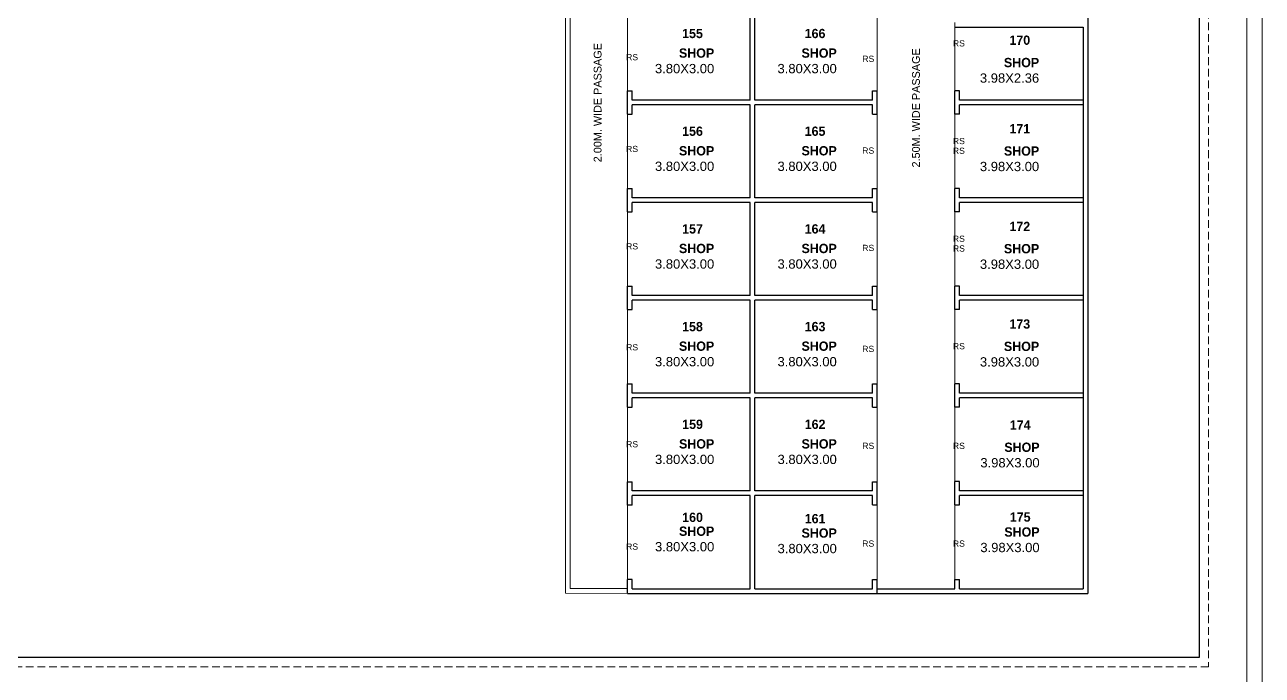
# Model space of a CAD drawing. Header units: feet. Extents: x 1354 to 2117, y 994 to 1430.
# Drawn here: x 1701.55 to 1741.44, y 1320.77 to 1341.74 of the extents above; entities that cross this region are included whole.
import ezdxf

# ---------------------------------------------------------------- set-up
doc = ezdxf.new("R2010")
doc.units = ezdxf.units.FT
doc.linetypes.add('HIDDEN', pattern=[0.375, 0.25, -0.125])
for name, color, linetype, lineweight in [('H', 253, 'Continuous', 5), ('tex', 7, 'Continuous', 15), ('wall', 7, 'Continuous', 30), ('WIN', 230, 'Continuous', 9)]:
    doc.layers.add(name, color=color, linetype=linetype, lineweight=lineweight)
doc.styles.get("Standard").update_dxf_attribs({"font": 'arial.ttf'})

msp = doc.modelspace()

# ---------------------------------------------------------------- linework, layer by layer
at = {"color": 7, "lineweight": 20}
for points in [[(1655.6718, 1388.9392), (1741.443, 1388.9392), (1741.443, 1308.8), (1655.6718, 1308.8)], [(1656.1718, 1388.4392), (1740.943, 1388.4392), (1740.943, 1309.3), (1656.1718, 1309.3)]]:
    msp.add_lwpolyline(points, close=True, dxfattribs=at)
at = {"layer": 'H', "linetype": 'HIDDEN'}
msp.add_lwpolyline([(1658.217, 1386.445), (1739.7121, 1386.445), (1739.7121, 1321.0446), (1658.217, 1321.0446)], close=True, dxfattribs=at)
at = {"layer": 'wall'}
for p, q in [((1724.9341, 1339.3109), (1724.9341, 1342.3109)), ((1725.0841, 1339.3109), (1725.0841, 1342.3109)), ((1735.8175, 1342.0184), (1735.8175, 1323.4114)), ((1731.5341, 1341.6684), (1735.6675, 1341.6684)), ((1735.6675, 1341.6684), (1735.6675, 1323.5614)), ((1720.9841, 1338.8612), (1720.9841, 1339.6112)), ((1720.9841, 1339.6112), (1721.1341, 1339.6112)), ((1721.1341, 1339.3106), (1721.1341, 1339.6112)), ((1728.8841, 1339.3112), (1728.8841, 1339.6112)), ((1728.8841, 1339.6112), (1729.0341, 1339.6112)), ((1729.0341, 1338.8612), (1729.0341, 1339.6112)), ((1731.5336, 1338.8614), (1731.5336, 1339.6114)), ((1731.6836, 1339.6114), (1731.5336, 1339.6114)), ((1731.6836, 1339.3114), (1731.6836, 1339.6114)), ((1724.9341, 1339.3109), (1721.1341, 1339.3106)), ((1728.8841, 1339.3112), (1725.0841, 1339.3109)), ((1735.667, 1339.3118), (1731.6836, 1339.3114)), ((1720.9841, 1338.8612), (1721.1341, 1338.8612)), ((1724.9341, 1339.1609), (1721.1341, 1339.1606)), ((1721.1341, 1338.8612), (1721.1341, 1339.1606)), ((1724.9341, 1336.1609), (1724.9341, 1339.1609)), ((1728.8841, 1339.1612), (1725.0841, 1339.1609)), ((1725.0841, 1336.1609), (1725.0841, 1339.1609)), ((1728.8841, 1338.8612), (1728.8841, 1339.1612)), ((1728.8841, 1338.8612), (1729.0341, 1338.8612)), ((1731.6836, 1338.8614), (1731.5336, 1338.8614)), ((1735.667, 1339.1618), (1731.6836, 1339.1614)), ((1731.6836, 1338.8614), (1731.6836, 1339.1614)), ((1720.9841, 1335.7112), (1720.9841, 1336.4612)), ((1720.9841, 1336.4612), (1721.1341, 1336.4612)), ((1721.1341, 1336.1606), (1721.1341, 1336.4612)), ((1728.8841, 1336.1612), (1728.8841, 1336.4612)), ((1728.8841, 1336.4612), (1729.0341, 1336.4612)), ((1729.0341, 1335.7112), (1729.0341, 1336.4612)), ((1731.5339, 1335.7114), (1731.5339, 1336.4614)), ((1731.6839, 1336.4614), (1731.5339, 1336.4614)), ((1731.6839, 1336.1614), (1731.6839, 1336.4614)), ((1724.9341, 1336.1609), (1721.1341, 1336.1606)), ((1724.9341, 1336.0109), (1721.1341, 1336.0106)), ((1721.1341, 1335.7112), (1721.1341, 1336.0106)), ((1724.9341, 1333.0109), (1724.9341, 1336.0109)), ((1728.8841, 1336.1612), (1725.0841, 1336.1609)), ((1728.8841, 1336.0112), (1725.0841, 1336.0109)), ((1725.0841, 1333.0109), (1725.0841, 1336.0109)), ((1728.8841, 1335.7112), (1728.8841, 1336.0112)), ((1735.6673, 1336.1618), (1731.6839, 1336.1614)), ((1735.6673, 1336.0118), (1731.6839, 1336.0114)), ((1731.6839, 1335.7114), (1731.6839, 1336.0114)), ((1735.6675, 1336.0118), (1735.6675, 1333.0118)), ((1720.9841, 1335.7112), (1721.1341, 1335.7112)), ((1728.8841, 1335.7112), (1729.0341, 1335.7112)), ((1731.6839, 1335.7114), (1731.5339, 1335.7114)), ((1720.9841, 1332.5612), (1720.9841, 1333.3112)), ((1720.9841, 1333.3112), (1721.1341, 1333.3112)), ((1721.1341, 1333.0106), (1721.1341, 1333.3112)), ((1728.8841, 1333.0112), (1728.8841, 1333.3112)), ((1728.8841, 1333.3112), (1729.0341, 1333.3112)), ((1729.0341, 1332.5612), (1729.0341, 1333.3112)), ((1731.5341, 1332.5614), (1731.5341, 1333.3114)), ((1731.6841, 1333.3114), (1731.5341, 1333.3114)), ((1731.6841, 1333.0114), (1731.6841, 1333.3114)), ((1724.9341, 1333.0109), (1721.1341, 1333.0106)), ((1724.9341, 1332.8609), (1721.1341, 1332.8606)), ((1721.1341, 1332.5612), (1721.1341, 1332.8606)), ((1724.9341, 1329.8609), (1724.9341, 1332.8609)), ((1728.8841, 1333.0112), (1725.0841, 1333.0109)), ((1728.8841, 1332.8612), (1725.0841, 1332.8609)), ((1725.0841, 1329.8609), (1725.0841, 1332.8609)), ((1728.8841, 1332.5612), (1728.8841, 1332.8612)), ((1735.6675, 1333.0118), (1731.6841, 1333.0114)), ((1735.6675, 1332.8618), (1731.6841, 1332.8614)), ((1731.6841, 1332.5614), (1731.6841, 1332.8614)), ((1735.6675, 1332.8618), (1735.6675, 1329.8618)), ((1720.9841, 1332.5612), (1721.1341, 1332.5612)), ((1728.8841, 1332.5612), (1729.0341, 1332.5612)), ((1731.6841, 1332.5614), (1731.5341, 1332.5614)), ((1720.9841, 1329.4112), (1720.9841, 1330.1612)), ((1720.9841, 1330.1612), (1721.1341, 1330.1612)), ((1721.1341, 1329.8606), (1721.1341, 1330.1612)), ((1728.8841, 1329.8612), (1728.8841, 1330.1612)), ((1728.8841, 1330.1612), (1729.0341, 1330.1612)), ((1729.0341, 1329.4112), (1729.0341, 1330.1612)), ((1731.5341, 1329.4114), (1731.5341, 1330.1614)), ((1731.6841, 1330.1614), (1731.5341, 1330.1614)), ((1731.6841, 1329.8614), (1731.6841, 1330.1614)), ((1720.9841, 1329.8606), (1720.9838, 1329.8606)), ((1720.9841, 1329.7106), (1720.9839, 1329.7106)), ((1724.9341, 1329.8609), (1721.1341, 1329.8606)), ((1724.9341, 1329.7109), (1721.1341, 1329.7106)), ((1721.1341, 1329.4112), (1721.1341, 1329.7106)), ((1724.9341, 1326.7109), (1724.9341, 1329.7109)), ((1728.8841, 1329.8612), (1725.0841, 1329.8609)), ((1728.8841, 1329.7112), (1725.0841, 1329.7109)), ((1725.0841, 1326.7109), (1725.0841, 1329.7109)), ((1728.8841, 1329.4112), (1728.8841, 1329.7112)), ((1735.6675, 1329.8618), (1731.6841, 1329.8614)), ((1735.6675, 1329.7118), (1731.6841, 1329.7114)), ((1731.6841, 1329.4114), (1731.6841, 1329.7114)), ((1735.6675, 1329.7118), (1735.6675, 1326.7118)), ((1720.9841, 1329.4112), (1721.1341, 1329.4112)), ((1728.8841, 1329.4112), (1729.0341, 1329.4112)), ((1731.6841, 1329.4114), (1731.5341, 1329.4114)), ((1720.9841, 1326.2587), (1720.9841, 1327.0112)), ((1720.9841, 1327.0112), (1721.1341, 1327.0112)), ((1721.1341, 1326.7106), (1721.1341, 1327.0112)), ((1728.8841, 1326.7112), (1728.8841, 1327.0112)), ((1728.8841, 1327.0112), (1729.0341, 1327.0112)), ((1729.0341, 1326.259), (1729.0341, 1327.0112)), ((1731.5341, 1326.259), (1731.5341, 1327.0114)), ((1731.6841, 1327.0114), (1731.5341, 1327.0114)), ((1731.6841, 1326.7114), (1731.6841, 1327.0114)), ((1724.9341, 1326.7109), (1721.1341, 1326.7106)), ((1724.9341, 1326.5609), (1721.1341, 1326.5606)), ((1721.1341, 1326.2587), (1721.1341, 1326.5606)), ((1724.9341, 1323.5568), (1724.9341, 1326.5609)), ((1728.8841, 1326.7112), (1725.0841, 1326.7109)), ((1728.8841, 1326.5612), (1725.0841, 1326.5609)), ((1725.0841, 1323.5568), (1725.0841, 1326.5609)), ((1728.8841, 1326.259), (1728.8841, 1326.5612)), ((1735.6675, 1326.7118), (1731.6841, 1326.7114)), ((1735.6675, 1326.5618), (1731.6841, 1326.5614)), ((1731.6841, 1326.259), (1731.6841, 1326.5614)), ((1735.6675, 1326.5618), (1735.6675, 1323.5568)), ((1735.8175, 1326.5618), (1735.8175, 1323.4068)), ((1721.1342, 1326.2587), (1720.9841, 1326.2587)), ((1728.8841, 1326.259), (1729.0341, 1326.259)), ((1731.5341, 1326.259), (1731.6841, 1326.259)), ((1720.9844, 1323.4068), (1720.9843, 1323.8587)), ((1721.1344, 1323.8587), (1720.9843, 1323.8587)), ((1721.1344, 1323.5568), (1721.1344, 1323.8587)), ((1728.8841, 1323.5568), (1728.8841, 1323.859)), ((1728.8841, 1323.859), (1729.0341, 1323.859)), ((1729.0341, 1323.4068), (1729.0341, 1323.859)), ((1731.5341, 1323.5568), (1731.5341, 1323.859)), ((1731.5341, 1323.859), (1731.6841, 1323.859)), ((1731.6841, 1323.5568), (1731.6841, 1323.859)), ((1720.9844, 1323.4068), (1735.8175, 1323.4068)), ((1721.1344, 1323.5568), (1724.9341, 1323.5568)), ((1725.0841, 1323.5568), (1728.8841, 1323.5568)), ((1729.0341, 1323.5568), (1731.5341, 1323.5568)), ((1731.6841, 1323.5568), (1735.6675, 1323.5568))]:
    msp.add_line(p, q, dxfattribs=at)
at = {"layer": 'wall', "color": 6}
msp.add_line((1720.9841, 1326.7106), (1720.9841, 1326.7106), dxfattribs=at)
at = {"layer": 'wall'}
msp.add_lwpolyline([(1658.517, 1386.145), (1739.4121, 1386.145), (1739.4121, 1321.3446), (1658.517, 1321.3446)], close=True, dxfattribs=at)
at = {"layer": 'WIN'}
for p, q in [((1718.9841, 1352.4136), (1718.9841, 1323.4114)), ((1719.1341, 1352.5136), (1719.1341, 1323.5614)), ((1720.9841, 1342.0112), (1720.9841, 1339.6112)), ((1729.0341, 1342.0112), (1729.0341, 1339.6112)), ((1731.5341, 1341.8184), (1731.5341, 1333.3114)), ((1720.9841, 1338.8612), (1720.9841, 1336.4612)), ((1729.0341, 1338.8612), (1729.0341, 1336.4612)), ((1720.9841, 1335.7112), (1720.9841, 1333.3112)), ((1729.0341, 1335.7112), (1729.0341, 1333.3112)), ((1720.9841, 1332.5612), (1720.9841, 1330.1612)), ((1729.0341, 1332.5612), (1729.0341, 1330.1612)), ((1731.5341, 1332.5614), (1731.5341, 1330.1614)), ((1720.9841, 1329.4112), (1720.9841, 1327.0112)), ((1729.0341, 1329.4112), (1729.0341, 1327.0112)), ((1731.5341, 1329.4114), (1731.5341, 1327.0114)), ((1720.9841, 1326.2587), (1720.9843, 1323.8587)), ((1729.0341, 1326.259), (1729.0341, 1323.859)), ((1731.5341, 1326.259), (1731.5341, 1323.859)), ((1718.9841, 1323.4114), (1720.9844, 1323.4068)), ((1719.1341, 1323.5614), (1720.9844, 1323.5616))]:
    msp.add_line(p, q, dxfattribs=at)

# ---------------------------------------------------------------- texts
at = {"layer": 'tex', "attachment_point": 9}
for s, insert, char_height, width in [('{\\fCentury Gothic|b1|i0|c0|p34;155}', (1723.4115, 1341.3069), 0.3, 0.651068), ('{\\fCentury Gothic|b1|i0|c0|p34;166}', (1727.3615, 1341.3069), 0.3, 0.651068), ('RS', (1731.8573, 1341.0413), 0.2, 0.27083), ('{\\fCentury Gothic|b1|i0|c0|p34;170}', (1733.9609, 1341.0913), 0.3, 0.651068), ('RS', (1721.3225, 1340.5948), 0.2, 0.27083), ('{\\fCentury Gothic|b1|i0|c0|p34;\\W5.60728; }{\\fCentury Gothic|b1|i0|c0|p34;SHOP}\\P{\\fArial|b0|i0|c0|p34;\\W2.03886; }3.80X3.00', (1723.7772, 1340.1757), 0.3, 1.363256), ('{\\fCentury Gothic|b1|i0|c0|p34;\\W5.60728; }{\\fCentury Gothic|b1|i0|c0|p34;SHOP}\\P{\\fArial|b0|i0|c0|p34;\\W2.03886; }3.80X3.00', (1727.7272, 1340.1757), 0.3, 1.363256), ('RS', (1728.9359, 1340.5431), 0.2, 0.27083), ('{\\fCentury Gothic|b1|i0|c0|p34;\\W5.61428; }{\\fCentury Gothic|b1|i0|c0|p34;SHOP}\\P{\\fArial|b0|i0|c0|p34;\\W2.04237; }3.98X2.36', (1734.2518, 1339.8705), 0.3, 1.363256), ('{\\fCentury Gothic|b1|i0|c0|p34;156}', (1723.4115, 1338.1569), 0.3, 0.651068), ('{\\fCentury Gothic|b1|i0|c0|p34;165}', (1727.3615, 1338.1569), 0.3, 0.651068), ('{\\fCentury Gothic|b1|i0|c0|p34;171}', (1733.9612, 1338.2397), 0.3, 0.651068), ('RS', (1731.8576, 1337.8913), 0.2, 0.27083), ('RS', (1721.3225, 1337.6354), 0.2, 0.27083), ('{\\fCentury Gothic|b1|i0|c0|p34;\\W5.60728; }{\\fCentury Gothic|b1|i0|c0|p34;SHOP}\\P{\\fArial|b0|i0|c0|p34;\\W2.03886; }3.80X3.00', (1723.7772, 1337.0257), 0.3, 1.363256), ('{\\fCentury Gothic|b1|i0|c0|p34;\\W5.60728; }{\\fCentury Gothic|b1|i0|c0|p34;SHOP}\\P{\\fArial|b0|i0|c0|p34;\\W2.03886; }3.80X3.00', (1727.7272, 1337.0257), 0.3, 1.363256), ('RS', (1728.9359, 1337.5838), 0.2, 0.27083), ('RS', (1731.8573, 1337.5772), 0.2, 0.27083), ('{\\fCentury Gothic|b1|i0|c0|p34;\\W5.60728; }{\\fCentury Gothic|b1|i0|c0|p34;SHOP}\\P{\\fArial|b0|i0|c0|p34;\\W2.03886; }3.98X3.00', (1734.2521, 1337.0189), 0.3, 1.363256), ('{\\fCentury Gothic|b1|i0|c0|p34;157}', (1723.4115, 1335.0069), 0.3, 0.651068), ('{\\fCentury Gothic|b1|i0|c0|p34;164}', (1727.3615, 1335.0069), 0.3, 0.651068), ('{\\fCentury Gothic|b1|i0|c0|p34;172}', (1733.9614, 1335.0897), 0.3, 0.651068), ('RS', (1731.8578, 1334.7413), 0.2, 0.27083), ('RS', (1721.3225, 1334.4963), 0.2, 0.27083), ('{\\fCentury Gothic|b1|i0|c0|p34;\\W5.60728; }{\\fCentury Gothic|b1|i0|c0|p34;SHOP}\\P{\\fArial|b0|i0|c0|p34;\\W2.03886; }3.80X3.00', (1723.7772, 1333.8757), 0.3, 1.363256), ('{\\fCentury Gothic|b1|i0|c0|p34;\\W5.60728; }{\\fCentury Gothic|b1|i0|c0|p34;SHOP}\\P{\\fArial|b0|i0|c0|p34;\\W2.03886; }3.80X3.00', (1727.7272, 1333.8757), 0.3, 1.363256), ('RS', (1728.9359, 1334.4446), 0.2, 0.27083), ('RS', (1731.8576, 1334.4272), 0.2, 0.27083), ('{\\fCentury Gothic|b1|i0|c0|p34;\\W5.60728; }{\\fCentury Gothic|b1|i0|c0|p34;SHOP}\\P{\\fArial|b0|i0|c0|p34;\\W2.03886; }3.98X3.00', (1734.2523, 1333.8689), 0.3, 1.363256), ('{\\fCentury Gothic|b1|i0|c0|p34;158}', (1723.4115, 1331.8569), 0.3, 0.651068), ('{\\fCentury Gothic|b1|i0|c0|p34;163}', (1727.3615, 1331.8569), 0.3, 0.651068), ('{\\fCentury Gothic|b1|i0|c0|p34;173}', (1733.9614, 1331.9397), 0.3, 0.651068), ('RS', (1721.3225, 1331.2411), 0.2, 0.27083), ('{\\fCentury Gothic|b1|i0|c0|p34;\\W5.60728; }{\\fCentury Gothic|b1|i0|c0|p34;SHOP}\\P{\\fArial|b0|i0|c0|p34;\\W2.03886; }3.80X3.00', (1723.7772, 1330.7257), 0.3, 1.363256), ('{\\fCentury Gothic|b1|i0|c0|p34;\\W5.60728; }{\\fCentury Gothic|b1|i0|c0|p34;SHOP}\\P{\\fArial|b0|i0|c0|p34;\\W2.03886; }3.80X3.00', (1727.7272, 1330.7257), 0.3, 1.363256), ('RS', (1728.9359, 1331.1894), 0.2, 0.27083), ('RS', (1731.8578, 1331.2772), 0.2, 0.27083), ('{\\fCentury Gothic|b1|i0|c0|p34;\\W5.60728; }{\\fCentury Gothic|b1|i0|c0|p34;SHOP}\\P{\\fArial|b0|i0|c0|p34;\\W2.03886; }3.98X3.00', (1734.2523, 1330.7189), 0.3, 1.363256), ('{\\fCentury Gothic|b1|i0|c0|p34;159}', (1723.4132, 1328.7069), 0.3, 0.651068), ('{\\fCentury Gothic|b1|i0|c0|p34;162}', (1727.3632, 1328.7069), 0.3, 0.651068), ('{\\fCentury Gothic|b1|i0|c0|p34;174}', (1733.9751, 1328.6879), 0.3, 0.651068), ('RS', (1721.3225, 1328.1158), 0.2, 0.27083), ('{\\fCentury Gothic|b1|i0|c0|p34;\\W5.60728; }{\\fCentury Gothic|b1|i0|c0|p34;SHOP}\\P{\\fArial|b0|i0|c0|p34;\\W2.03886; }3.80X3.00', (1723.7789, 1327.5757), 0.3, 1.363256), ('{\\fCentury Gothic|b1|i0|c0|p34;\\W5.60728; }{\\fCentury Gothic|b1|i0|c0|p34;SHOP}\\P{\\fArial|b0|i0|c0|p34;\\W2.03886; }3.80X3.00', (1727.7289, 1327.5757), 0.3, 1.363256), ('RS', (1728.9359, 1328.0642), 0.2, 0.27083), ('RS', (1731.8578, 1328.0642), 0.2, 0.27083), ('{\\fCentury Gothic|b1|i0|c0|p34;\\W5.60728; }{\\fCentury Gothic|b1|i0|c0|p34;SHOP}\\P{\\fArial|b0|i0|c0|p34;\\W2.03886; }3.98X3.00', (1734.266, 1327.467), 0.3, 1.363256), ('{\\fCentury Gothic|b1|i0|c0|p34;160}', (1723.4132, 1325.7079), 0.3, 0.651068), ('{\\fCentury Gothic|b1|i0|c0|p34;161}', (1727.3632, 1325.665), 0.3, 0.651068), ('{\\fCentury Gothic|b1|i0|c0|p34;175}', (1733.9751, 1325.7169), 0.3, 0.651068), ('{\\fCentury Gothic|b1|i0|c0|p34;\\W5.60728; }{\\fCentury Gothic|b1|i0|c0|p34;SHOP}\\P{\\fArial|b0|i0|c0|p34;\\W2.03886; }3.80X3.00', (1723.7789, 1324.76), 0.3, 1.363256), ('{\\fCentury Gothic|b1|i0|c0|p34;\\W5.60728; }{\\fCentury Gothic|b1|i0|c0|p34;SHOP}\\P{\\fArial|b0|i0|c0|p34;\\W2.03886; }3.80X3.00', (1727.7289, 1324.7008), 0.3, 1.363256), ('{\\fCentury Gothic|b1|i0|c0|p34;\\W5.60728; }{\\fCentury Gothic|b1|i0|c0|p34;SHOP}\\P{\\fArial|b0|i0|c0|p34;\\W2.03886; }3.98X3.00', (1734.266, 1324.7343), 0.3, 1.363256), ('RS', (1721.3225, 1324.8146), 0.2, 0.27083), ('RS', (1728.9359, 1324.912), 0.2, 0.27083), ('RS', (1731.8578, 1324.9118), 0.2, 0.27083)]:
    msp.add_mtext(s, dxfattribs=dict(at, insert=insert, char_height=char_height, width=width))
at = {"layer": 'tex', "char_height": 0.25, "attachment_point": 9, "rotation": 90}
for s, insert, width in [('2.00M. WIDE PASSAGE', (1720.1465, 1341.1522), 6.383345), ('2.50M. WIDE PASSAGE', (1730.4094, 1340.9839), 6.165468)]:
    msp.add_mtext(s, dxfattribs=dict(at, insert=insert, width=width))

doc.saveas('drawing.dxf')
